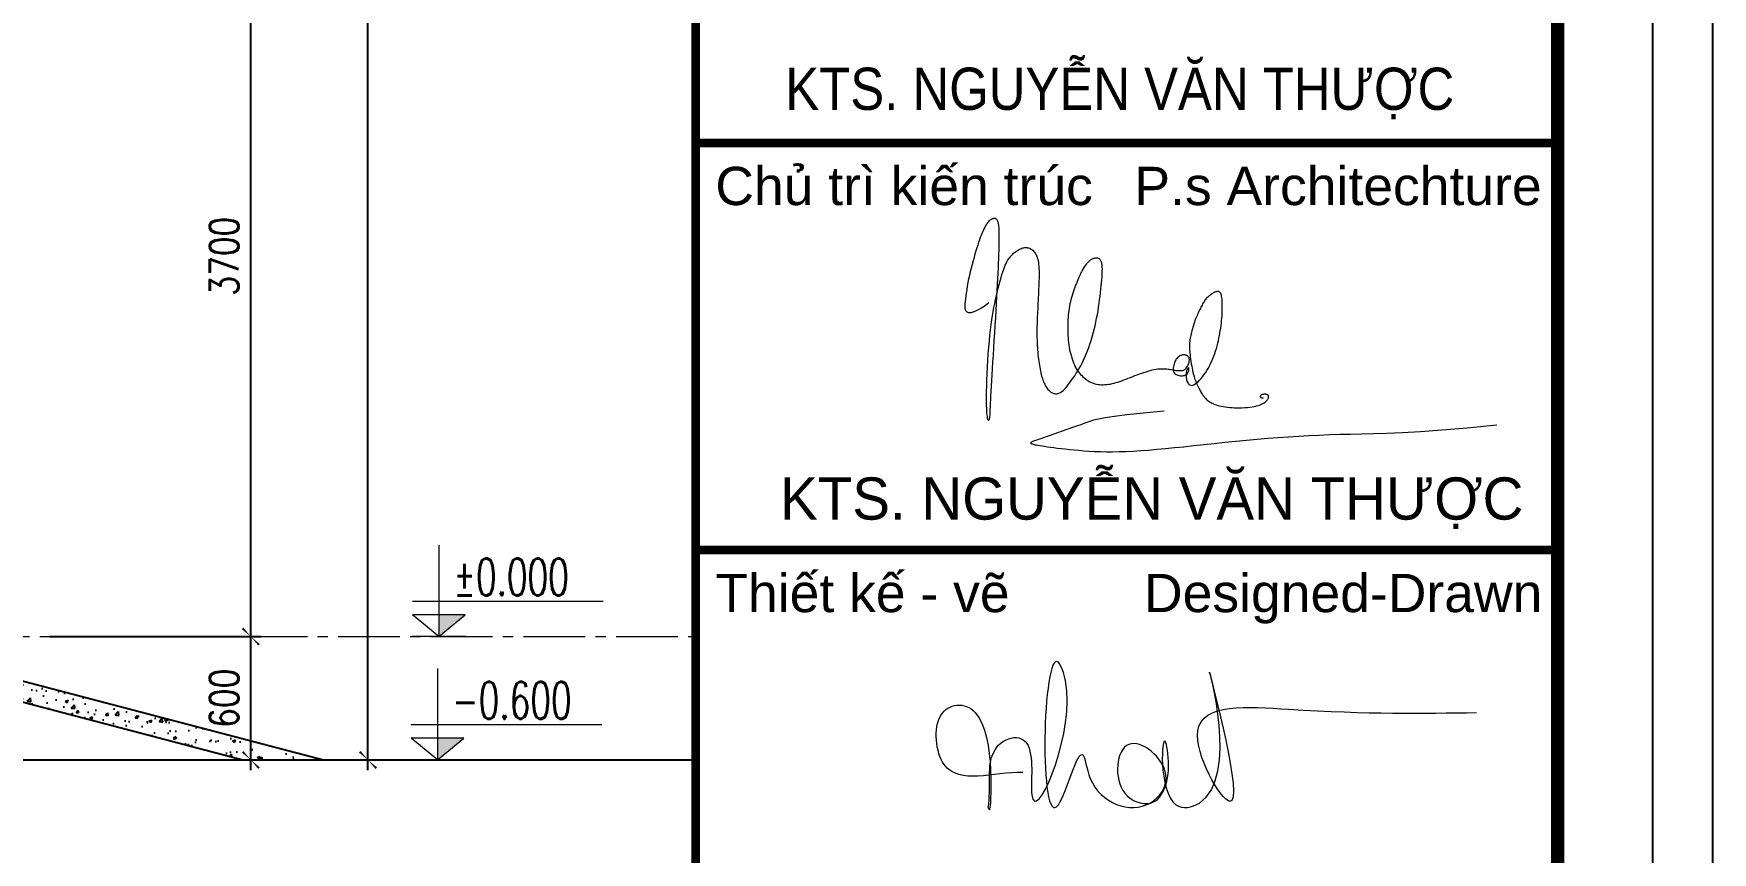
# Model space of a CAD drawing. Header units: millimetres. Extents: x -34806 to 662668, y 63228 to 99452.
# Drawn here: x 507895 to 516054, y 75982 to 79965 of the extents above; entities that cross this region are included whole.
import ezdxf
from ezdxf.enums import TextEntityAlignment as Align

# ---------------------------------------------------------------- set-up
doc = ezdxf.new("R2010")
doc.units = ezdxf.units.MM
doc.header["$LTSCALE"] = 200
doc.header["$MEASUREMENT"] = 0
doc.header["$PDMODE"] = 3
doc.header["$PDSIZE"] = 50
doc.linetypes.add('CENTER2', pattern=[1.125, 0.75, -0.125, 0.125, -0.125])
doc.layers.get('0').update_dxf_attribs({"color": 95, "linetype": 'CONTINUOUS'})
doc.layers.get('DEFPOINTS').update_dxf_attribs({"linetype": 'CONTINUOUS'})
for name, color, linetype in [('COT', 2, 'CONTINUOUS'), ('DIM', 1, 'CONTINUOUS'), ('KHUNGTEN', 7, 'CONTINUOUS'), ('Net_Manh', 155, 'CONTINUOUS'), ('TEXT', 7, 'CONTINUOUS'), ('TUONG', 2, 'CONTINUOUS')]:
    doc.layers.add(name, color=color, linetype=linetype)
for name, color, linetype, lineweight in [('hacth', 251, 'CONTINUOUS', 13), ('thay', 7, 'CONTINUOUS', 18), ('tim', 254, 'CENTER2', 9)]:
    doc.layers.add(name, color=color, linetype=linetype, lineweight=lineweight)
doc.styles.add('Arial iso', font='VNARIAL.ttf')
doc.styles.add('Arial N  iso', font='VNARIALN.ttf')
doc.styles.add('RomanS', font='romans.shx', dxfattribs={"width": 0.8})
doc.styles.add('Scale', font='vnsimli.shx', dxfattribs={"width": 0.65, "bigfont": 'bigfont.shx'})
doc.styles.add('VNCC-SIM', font='VHAVAN.ttf', dxfattribs={"width": 0.85})
doc.dimstyles.new('D1', dxfattribs={"dimtxt": 140, "dimasz": 80, "dimexe": 50, "dimexo": 0, "dimgap": 60, "dimtad": 1, "dimdec": 0, "dimzin": 0, "dimdsep": 46, "dimtxsty": 'RomanS', "dimblk1": 'ARCHTICK', "dimblk2": 'ARCHTICK', "dimsah": 1, "dimcen": 100, "dimdle": 50, "dimclrt": 7, "dimadec": 0, "dimazin": 0, "dimtfac": 0.005, "dimtdec": 0, "dimtix": 1, "dimtofl": 0, "dimtmove": 2, "dimatfit": 3, "dimldrblk": 'ARCHTICK', "dimfxl": 1, "dimtvp": 0.8, "dimtolj": 1, "dimtzin": 0, "dimarcsym": 0})

# ---------------------------------------------------------------- blocks, each defined once
blk = doc.blocks.new('_ArchTick')
at = {"layer": 'DIM', "color": 150}
blk.add_lwpolyline([(0.5000000000004547, 0.5000000000009095, 0.1333333333333333, 0, 0), (4.547473508864641e-13, 9.094947017729282e-13, 0, 0.1333333333333333, 0), (-0.4999999999995453, -0.4999999999990905, 0.1333333333333333, 0.1333333333333333, 0)], format="xyseb", dxfattribs=at)
blk = doc.blocks.new('*D65')
at = {"layer": 'DEFPOINTS', "color": 0}
for p in [(508124.6431655815, 89437.53416845304), (509520.1188414075, 89437.53416845304), (507972.9868397528, 76432.22767169494)]:
    blk.add_point(p, dxfattribs=at)
at = {"layer": 'DIM', "color": 0, "lineweight": -2}
for p, q in [((508124.6431655815, 89437.53416845304), (509570.1188414075, 89437.53416845304)), ((509520.1188414075, 76382.22767169494), (509520.1188414075, 89487.53416845304)), ((507972.9868397528, 76432.22767169494), (509570.1188414075, 76432.22767169494))]:
    blk.add_line(p, q, dxfattribs=at)
at = {"layer": 'DIM', "color": 0, "lineweight": -2, "xscale": 80, "yscale": 80, "zscale": 80}
for p, rotation in [((509520.1188414075, 89437.53416845304), 90), ((509520.1188414075, 76432.22767169494), 270)]:
    blk.add_blockref('_ArchTick', p, dxfattribs=dict(at, rotation=rotation))
at = {"layer": 'DIM', "color": 7, "insert": (509687.6017652551, 82982.31286056538), "char_height": 140, "attachment_point": 5, "rotation": 90, "style": 'RomanS'}
blk.add_mtext('\\A1;13005', dxfattribs=at)
blk = doc.blocks.new('*D66')
at = {"layer": 'DEFPOINTS', "color": 0}
for p in [(508124.6431655815, 77032.22767169483), (508950.8210227586, 77032.22767169483), (508124.6431655815, 76432.22767169483)]:
    blk.add_point(p, dxfattribs=at)
at = {"layer": 'DIM', "color": 0, "lineweight": -2}
for p, q in [((508124.6431655815, 77032.22767169483), (509000.8210227586, 77032.22767169483)), ((508950.8210227586, 76382.22767169483), (508950.8210227586, 77082.22767169483)), ((508124.6431655815, 76432.22767169483), (509000.8210227586, 76432.22767169483))]:
    blk.add_line(p, q, dxfattribs=at)
at = {"layer": 'DIM', "color": 0, "lineweight": -2, "xscale": 80, "yscale": 80, "zscale": 80}
for p, rotation in [((508950.8210227586, 77032.22767169483), 90), ((508950.8210227586, 76432.22767169483), 270)]:
    blk.add_blockref('_ArchTick', p, dxfattribs=dict(at, rotation=rotation))
at = {"layer": 'DIM', "color": 7, "insert": (508820.8210227586, 76732.22767169491), "char_height": 140, "attachment_point": 5, "rotation": 90, "style": 'RomanS'}
blk.add_mtext('\\A1;600', dxfattribs=at)
blk = doc.blocks.new('*D67')
at = {"layer": 'DEFPOINTS', "color": 0}
for p in [(507972.9868397528, 80732.22767169483), (508950.8210227586, 80732.22767169483), (507972.9868397528, 77032.22767169483)]:
    blk.add_point(p, dxfattribs=at)
at = {"layer": 'DIM', "color": 0, "lineweight": -2}
for p, q in [((508950.8210227586, 76982.22767169483), (508950.8210227586, 80782.22767169483)), ((507972.9868397528, 80732.22767169483), (509000.8210227586, 80732.22767169483)), ((507972.9868397528, 77032.22767169483), (509000.8210227586, 77032.22767169483))]:
    blk.add_line(p, q, dxfattribs=at)
at = {"layer": 'DIM', "color": 0, "lineweight": -2, "xscale": 80, "yscale": 80, "zscale": 80}
for p, rotation in [((508950.8210227586, 80732.22767169483), 90), ((508950.8210227586, 77032.22767169483), 270)]:
    blk.add_blockref('_ArchTick', p, dxfattribs=dict(at, rotation=rotation))
at = {"layer": 'DIM', "color": 7, "insert": (508820.8210227586, 78882.22767169491), "char_height": 140, "attachment_point": 5, "rotation": 90, "style": 'RomanS'}
blk.add_mtext('\\A1;3700', dxfattribs=at)
blk = doc.blocks.new('cao do')
at = {"layer": 'thay'}
for p, q in [((0, 444.6272508608236), (0, 0)), ((798.181270029163, 170.2365376747912), (-128.2891475682845, 170.2365376747912)), ((0, 0), (-127.8852143107215, 106.0771588497737)), ((127.8852143107215, 106.0771588497737), (-127.8852143107215, 106.0771588497737)), ((0, 0), (127.8852143107215, 106.0771588497737))]:
    blk.add_line(p, q, dxfattribs=at)
at = {"layer": 'thay', "ltscale": 600}
blk.add_line((128.2891475682845, 0), (-128.2891475682845, 0), dxfattribs=at)
at = {"layer": 'thay', "color": 150, "ltscale": 600}
blk.add_solid([(0, 0), (0, 106.0771588497737), (127.8852143107215, 106.0771588497737)], dxfattribs=at)
at = {"layer": 'TEXT', "style": 'Arial N  iso'}
blk.add_attdef('%%P0.000', text='', height=200.0000000007276, dxfattribs=at).set_placement((69.50250721070915, 290.0113117169822), align=Align.MIDDLE_LEFT)
blk = doc.blocks.new('khung')
at = {"color": 7}
for points in [[(28810.33142224592, 8437.524933344079), (28804.30520582804, 8431.58284756578), (28798.04041444288, 8426.294349486154), (28791.65620062724, 8421.609959620942), (28785.2717169178, 8417.480198486215), (28779.00611585143, 8413.855586597967), (28772.97854996485, 8410.686644472135), (28767.30817179511, 8407.92389262477), (28762.11413387914, 8405.517851571625), (28757.48457346224, 8403.42531391082), (28753.38356662268, 8401.628160568089), (28749.74417414804, 8400.11454455101), (28746.49945682538, 8398.872618867357), (28743.58247544158, 8397.89053652471), (28740.92629078398, 8397.156450530916), (28738.46396363946, 8396.658513893473), (28736.12855479524, 8396.384879620227), (28733.86600421057, 8396.324813339535), (28731.67376853213, 8396.472031162559), (28729.56218357982, 8396.821361821247), (28727.54158517263, 8397.367634047543), (28725.62230912947, 8398.10567657335), (28723.81469126997, 8399.030318130455), (28722.12906741284, 8400.136387450979), (28720.57577337782, 8401.418713266685), (28719.1678983381, 8402.901940422982), (28717.92954488561, 8404.72997821902), (28716.88756896507, 8407.076552067381), (28716.06882652284, 8410.115387380452), (28715.50017350473, 8414.020209571028), (28715.20846585609, 8418.964744051538), (28715.22055952249, 8425.122716234588), (28715.56331045011, 8432.667851532826), (28716.25760743881, 8441.715200137927), (28717.3004707068, 8452.145111359116), (28718.68295332552, 8463.779259284625), (28720.39610836792, 8476.439318002798), (28722.43098890632, 8489.94696160206), (28724.77864801287, 8504.123864170617), (28727.43013875975, 8518.791699796957), (28730.37651421942, 8533.772142569394), (28733.60169970776, 8548.897828960697), (28737.06110951678, 8564.045244982213), (28740.70303018163, 8579.101839029468), (28744.47574823783, 8593.955059498261), (28748.32755022079, 8608.492354784177), (28752.20672266625, 8622.601173283108), (28756.06155210916, 8636.168963390599), (28759.84032508549, 8649.083173502366), (28763.50336940183, 8661.255331141661), (28767.05917795126, 8672.69328034116), (28770.52828489831, 8683.428944260993), (28773.93122440707, 8693.494246061528), (28777.28853064244, 8702.921108902967), (28780.62073776862, 8711.741455945337), (28783.94837995023, 8719.987210349083), (28787.29199135149, 8727.690295274318), (28790.66581535469, 8734.876109688552), (28794.05893221308, 8741.543955788842), (28797.454131398, 8747.68661157969), (28800.83420238056, 8753.296855065395), (28804.18193463164, 8758.36746425023), (28807.48011762249, 8762.891217138835), (28810.71154082412, 8766.860891735361), (28813.85899370788, 8770.269266044312), (28816.90687853662, 8773.115617680902), (28819.84604874251, 8775.425222703741), (28822.66897054957, 8777.22985678237), (28825.36811018093, 8778.561295586132), (28827.93593386123, 8779.451314784554), (28830.36490781423, 8779.931690047059), (28832.6474982636, 8780.03419704314), (28834.77617143338, 8779.790611442191), (28836.74598365153, 8779.229026022678), (28838.56235166259, 8778.362801998344), (28840.23328231436, 8777.201617691879), (28841.7667824553, 8775.755151425976), (28843.17085893401, 8774.033081523381), (28844.45351859849, 8772.045086306765), (28845.62276829724, 8769.800844098803), (28846.68661487826, 8767.310033222218), (28847.65149468488, 8764.557509188882), (28848.51756203823, 8761.428836267602), (28849.28340075392, 8757.784755916267), (28849.94759464822, 8753.486009592894), (28850.50872753654, 8748.39333875531), (28850.96538323524, 8742.367484861568), (28851.31614555998, 8735.26918936948), (28851.55959832633, 8726.959193737182), (28851.69477113029, 8717.329221403214), (28851.72247668543, 8706.394923728853), (28851.64397348518, 8694.202934055873), (28851.46052002272, 8680.799885726467), (28851.17337479149, 8666.232412082269), (28850.78379628538, 8650.547146465504), (28850.29304299711, 8633.790722217942), (28849.70237342041, 8616.009772681477), (28849.01181569014, 8597.234083494941), (28848.21647650769, 8577.426049484371), (28847.31023221627, 8556.531217772641), (28846.28695915898, 8534.49513548267), (28845.1405336783, 8511.263349737286), (28843.8648321177, 8486.781407659444), (28842.45373081975, 8460.994856371999), (28840.90110612801, 8433.849242997834), (28839.2074803084, 8405.359756642654), (28837.39995932065, 8375.820154343584), (28835.51229504803, 8345.593835120599), (28833.578239373, 8315.04419799365), (28831.63154417904, 8284.534641982573), (28829.70596134894, 8254.428566107443), (28827.83524276561, 8225.08936938811), (28826.05314031165, 8196.88045084461), (28824.38833062142, 8170.11372714402), (28822.84918933015, 8144.895185542002), (28821.43901682404, 8121.279330941708), (28820.16111348951, 8099.320668246071), (28819.01877971292, 8079.073702357964), (28818.01531588053, 8060.592938180343), (28817.15402237837, 8043.932880616152), (28816.43819959323, 8029.148034568465), (28815.86418711153, 8016.25691593487), (28815.40048132277, 8005.134084591549), (28815.00861781702, 7995.618111409518), (28814.65013218424, 7987.547567259584), (28814.28656001401, 7980.761023012674), (28813.87943689678, 7975.097049539765), (28813.39029842238, 7970.394217711795), (28812.78068018083, 7966.491098399521), (28812.0235968389, 7963.28420588136), (28811.13797937201, 7960.901828064658), (28810.15423783262, 7959.530196264124), (28809.10278227297, 7959.355541794472), (28808.01402274542, 7960.564095970585), (28806.91836930191, 7963.342090107155), (28805.84623199557, 7967.875755518862), (28804.82802087819, 7974.351323520488), (28803.89401745716, 7982.918204681429), (28803.07398906062, 7993.578526589266), (28802.39757447109, 8006.297596086533), (28801.89441247183, 8021.040720015319), (28801.59414184532, 8037.77320521806), (28801.52640137485, 8056.460358536955), (28801.72082984303, 8077.067486814425), (28802.20706603286, 8099.55989689277), (28803.00521989383, 8123.829670582836), (28804.09728604116, 8149.475989569359), (28805.45573025717, 8176.02481050592), (28807.05301832347, 8203.002090045607), (28808.86161602229, 8229.933784842091), (28810.85398913522, 8256.345851548645), (28813.00260344434, 8281.7642468186), (28815.27992473193, 8305.71492730536), (28817.66457158245, 8327.845441809697), (28820.15977379207, 8348.289707721826), (28822.77491395979, 8367.303234579284), (28825.51937468446, 8385.141531919706), (28828.40253856505, 8402.060109280586), (28831.43378820039, 8418.314476199675), (28834.62250618949, 8434.160142214467), (28837.97807513113, 8449.852616862545), (28841.5014782339, 8465.574613484418), (28845.16010114467, 8481.217660632146), (28848.9129301196, 8496.600490660923), (28852.71895141494, 8511.54183592581), (28856.53715128762, 8525.860428781758), (28860.32651599358, 8539.375001583878), (28864.04603178913, 8551.904286687264), (28867.65468493093, 8563.267016446945), (28871.12331257232, 8573.33582056349), (28874.4701554542, 8582.198918119231), (28877.7253052154, 8589.998425542022), (28880.91885349421, 8596.876459259747), (28884.08089192893, 8602.97513570022), (28887.2415121577, 8608.43657129135), (28890.43080581915, 8613.40288246098), (28893.6788645512, 8618.016185636929), (28897.01122717794, 8622.394911259942), (28900.43522126449, 8626.562745822235), (28903.9536215611, 8630.519689828941), (28907.56920281849, 8634.265743785165), (28911.28473978723, 8637.80090819598), (28915.10300721746, 8641.125183566512), (28919.02677985972, 8644.238570401807), (28923.05883246486, 8647.141069207091), (28927.19638724947, 8649.829211760894), (28931.41445629693, 8652.285654936028), (28935.68249915653, 8654.489586878597), (28939.96997537772, 8656.420195734889), (28944.24634451053, 8658.056669651089), (28948.48106610418, 8659.378196773489), (28952.64359970837, 8660.36396524833), (28956.70340487256, 8660.993163221816), (28960.6368820656, 8661.248909990487), (28964.44819543552, 8661.130049452617), (28968.1484500486, 8660.639356656635), (28971.74875097264, 8659.77960665115), (28975.26020327366, 8658.55357448462), (28978.69391201955, 8656.964035205636), (28982.06098227678, 8655.01376386269), (28985.37251911218, 8652.705535504283), (28988.63238477006, 8650.03871268763), (28991.81547020096, 8646.999008004075), (28994.88942353267, 8643.568721553616), (28997.82189289298, 8639.730153436343), (29000.58052640966, 8635.46560375201), (29003.13297221057, 8630.757372600885), (29005.44687842327, 8625.587760082823), (29007.48989317549, 8619.939066297928), (29009.23811284274, 8613.797453633752), (29010.70142679038, 8607.164533628793), (29011.89817263223, 8600.045780109262), (29012.84668798125, 8592.446666901344), (29013.56531045111, 8584.372667831123), (29014.07237765492, 8575.829256724848), (29014.3862272059, 8566.821907408625), (29014.5251967177, 8557.356093708515), (29014.50782883494, 8547.445444544383), (29014.35348632959, 8537.13620920955), (29014.08173700448, 8526.482792091156), (29013.71214866322, 8515.53959757613), (29013.26428910908, 8504.361030051565), (29012.75772614504, 8493.001493904283), (29012.21202757437, 8481.515393521431), (29011.64676120079, 8469.957133290029), (29011.07897396512, 8458.379448055675), (29010.51562936314, 8446.828394498281), (29009.96117002742, 8435.34835975673), (29009.42003859168, 8423.98373096943), (29008.89667768919, 8412.778895275229), (29008.39552995322, 8401.778239812635), (29007.92103801702, 8391.026151720414), (29007.47764451362, 8380.567018137048), (29007.07041087819, 8370.42779670106), (29006.70687375052, 8360.56572704952), (29006.39518857216, 8350.920619319304), (29006.14351078473, 8341.432283647342), (29005.95999582971, 8332.040530170472), (29005.85279914869, 8322.68516902541), (29005.83007618284, 8313.3060103492), (29005.8999823738, 8303.842864278691), (29006.06926186491, 8294.25300294598), (29006.33901360534, 8284.563546465155), (29006.70892524633, 8274.819076945454), (29007.17868443878, 8265.064176496115), (29007.7479788339, 8255.34342722648), (29008.41649608246, 8245.70141124585), (29009.18392383558, 8236.18271066352), (29010.04994974444, 8226.831907588743), (29011.01345514838, 8217.687759509137), (29012.07009613862, 8208.765725424826), (29013.21472249617, 8200.075439714525), (29014.44218400014, 8191.626536756723), (29015.74733043137, 8183.42865093), (29017.12501156957, 8175.491416612755), (29018.5700771947, 8167.824468183648), (29020.07737708704, 8160.437440021176), (29021.64418804866, 8153.337381374902), (29023.27749497082, 8146.521000978719), (29024.98670976636, 8139.982422437641), (29026.78124434901, 8133.715769356359), (29028.67051063166, 8127.715165339918), (29030.66392052746, 8121.974733993242), (29032.77088594998, 8116.488598921218), (29035.00081881195, 8111.250883728699), (29037.35949403179, 8106.259217956531), (29039.83813854548, 8101.52525488934), (29042.42434229452, 8097.064153747197), (29045.10569521938, 8092.891073750439), (29047.86978726149, 8089.021174119558), (29050.70420836211, 8085.469614074815), (29053.59654846219, 8082.25155283656), (29056.53439750268, 8079.382149625064), (29059.50741359941, 8076.871280848576), (29062.51352756705, 8074.707691666503), (29065.55273839463, 8072.874844426196), (29068.62504507128, 8071.356201474815), (29071.73044658592, 8070.135225159864), (29074.86894192792, 8069.195377828513), (29078.04053008696, 8068.520121828027), (29081.24521005112, 8068.092919505842), (29084.49051711363, 8067.915774025216), (29087.81413177955, 8068.064851814386), (29091.26127085674, 8068.634860117401), (29094.8771511537, 8069.720506178455), (29098.70698947889, 8071.416497241784), (29102.79600264008, 8073.81754055143), (29107.1894074465, 8077.018343351734), (29111.93242070563, 8081.113612886777), (29117.05297928643, 8086.166636409716), (29122.50990029822, 8092.115021208852), (29128.2447209108, 8098.864954581526), (29134.19897829385, 8106.322623825168), (29140.31420961683, 8114.394216236984), (29146.53195204964, 8122.985919114259), (29152.79374276217, 8132.003919754437), (29159.04111892365, 8141.354405454635), (29165.22357097799, 8150.966351001342), (29171.32240246431, 8160.859881136632), (29177.32687019552, 8171.077908091693), (29183.22623098502, 8181.663344097675), (29189.00974164528, 8192.659101385765), (29194.66665898987, 8204.108092187127), (29200.1862398316, 8216.053228732917), (29205.55774098367, 8228.537423254402), (29210.76963670174, 8241.58541378869), (29215.80727101354, 8255.149241597614), (29220.65520538894, 8269.162773749109), (29225.29800129825, 8283.559877310992), (29229.72022021208, 8298.274419351153), (29233.90642360016, 8313.240266937522), (29237.84117293324, 8328.391287137794), (29241.50902968116, 8343.661347020048), (29244.89977157579, 8358.987994606969), (29248.02404139375, 8374.323501740912), (29250.89769817386, 8389.623821219038), (29253.53660095435, 8404.844905838629), (29255.95660877359, 8419.942708396917), (29258.17358067005, 8434.873181691026), (29260.20337568202, 8449.592278518236), (29262.06185284822, 8464.055951675862), (29263.76122309198, 8478.210368219126), (29265.29910487891, 8491.962552236637), (29266.6694685605, 8505.209742075007), (29267.8662844869, 8517.849176081021), (29268.88352300962, 8529.778092601178), (29269.71515447952, 8540.893729982165), (29270.3551492475, 8551.09332657079), (29270.79747766416, 8560.27412071359), (29271.03852379369, 8568.367734117055), (29271.08432655126, 8575.443321926758), (29270.94333856447, 8581.604422647848), (29270.62401246131, 8586.954574785737), (29270.13480086962, 8591.597316845699), (29269.48415641722, 8595.63618733291), (29268.68053173212, 8599.174724752715), (29267.73237944232, 8602.31646761044), (29266.64679967453, 8605.148600785385), (29265.42548254938, 8607.692894652746), (29264.06876568731, 8609.954765961662), (29262.57698670804, 8611.939631461715), (29260.95048323159, 8613.652907901916), (29259.18959287768, 8615.100012031658), (29257.29465326646, 8616.28636060009), (29255.26600201767, 8617.217370356535), (29253.10547868819, 8617.898486757103), (29250.82093058248, 8618.335270085043), (29248.42170694141, 8618.533309330638), (29245.91715700686, 8618.498193483962), (29243.31663001957, 8618.23551153525), (29240.62947522097, 8617.750852474664), (29237.86504185252, 8617.049805292383), (29235.03267915517, 8616.137958978576), (29232.14305635631, 8615.019260762743), (29229.21212262745, 8613.691090832155), (29226.25714712611, 8612.149187613331), (29223.29539900953, 8610.389289532803), (29220.34414743562, 8608.407135017133), (29217.42066156166, 8606.198462492868), (29214.54221054514, 8603.75901038677), (29211.72606354354, 8601.084517125142), (29208.98527401417, 8598.173534739568), (29206.31603261402, 8595.035869681118), (29203.71031429937, 8591.684142005794), (29201.16009402683, 8588.130971769531), (29198.65734675339, 8584.388979028327), (29196.19404743551, 8580.47078383815), (29193.7621710295, 8576.389006255018), (29191.35369249226, 8572.15626633481), (29188.9594025835, 8567.77672824994), (29186.56535527606, 8563.220732637896), (29184.15642034513, 8558.450164252617), (29181.71746756752, 8553.426907847967), (29179.23336671836, 8548.112848177825), (29176.68898757383, 8542.469869996117), (29174.06919990953, 8536.459858056656), (29171.35887350172, 8530.044697113413), (29168.55097140055, 8523.200799253855), (29165.67082975749, 8515.962685899894), (29162.75187799763, 8508.379405806945), (29159.82754554667, 8500.500007730489), (29156.93126183055, 8492.373540426071), (29154.09645627444, 8484.049052649252), (29151.35655830426, 8475.575593155323), (29148.74499734568, 8467.00221069986), (29146.29036090996, 8458.37001959175), (29144.00186885102, 8449.688396353251), (29141.88389910844, 8440.95878305983), (29139.94082962216, 8432.18262178746), (29138.17703833154, 8423.361354611456), (29136.59690317621, 8414.496423607714), (29135.20480209619, 8405.589270851651), (29134.00511303082, 8396.641338419084), (29133.00025441052, 8387.653008758749), (29132.18480662627, 8378.620425812745), (29131.55139056125, 8369.538673896213), (29131.0926270967, 8360.402837324298), (29130.80113711506, 8351.20800041223), (29130.6695414987, 8341.949247475188), (29130.69046112932, 8332.621662828364), (29130.8565168893, 8323.220330787119), (29131.16432836779, 8313.744225566523), (29131.62650998103, 8304.207880982494), (29132.25967485317, 8294.629720750994), (29133.08043610713, 8285.028168587709), (29134.10540686739, 8275.421648208705), (29135.35120025685, 8265.828583329914), (29136.83442939912, 8256.26739766704), (29138.57170741825, 8246.75651493621), (29140.57563609508, 8237.319736288497), (29142.8427718413, 8228.002372615845), (29145.36565972625, 8218.855112245692), (29148.1368448194, 8209.928643505296), (29151.14887218958, 8201.273654721825), (29154.39428690622, 8192.940834222787), (29157.86563403892, 8184.980870335321), (29161.55545865642, 8177.444451386849), (29165.45487869357, 8170.370264234161), (29169.5493035452, 8163.748989852938), (29173.82271547128, 8157.559307748239), (29178.25909673162, 8151.77989742534), (29182.84242958653, 8146.389438389528), (29187.55669629595, 8141.36661014572), (29192.38587911984, 8136.690092199382), (29197.31396031852, 8132.338564055533), (29202.33046878831, 8128.294833697628), (29207.44711997463, 8124.558223021813), (29212.6811759588, 8121.132182402336), (29218.04989882225, 8118.020162213563), (29223.57055064719, 8115.22561282984), (29229.26039351453, 8112.751984625434), (29235.13668950611, 8110.602727974689), (29241.21670070402, 8108.781293251857), (29247.51164724188, 8107.290843426488), (29254.00858146334, 8106.133391848225), (29260.68851376494, 8105.310664461804), (29267.53245454223, 8104.824387212306), (29274.5214141917, 8104.67628604423), (29281.63640310949, 8104.868086902616), (29288.85843169151, 8105.401515732136), (29296.16851033406, 8106.27829847775), (29303.55397963788, 8107.496710120546), (29311.02750102412, 8109.041221787433), (29318.60806611798, 8110.892853641351), (29326.31466654503, 8113.032625845653), (29334.16629393068, 8115.441558563447), (29342.18193990097, 8118.100671957911), (29350.38059608105, 8120.990986192106), (29358.78125409686, 8124.09352142939), (29367.39312184017, 8127.384121850318), (29376.18627227132, 8130.817927706139), (29385.12099461683, 8134.344903265634), (29394.15757810324, 8137.915012797475), (29403.25631195717, 8141.478220570465), (29412.37748540519, 8144.984490853383), (29421.48138767426, 8148.383787915034), (29430.52830799063, 8151.626076023971), (29439.47902465837, 8154.666475395685), (29448.29627228966, 8157.480730031659), (29456.9432745739, 8160.049739880029), (29465.38325520125, 8162.354404888838), (29473.57943786051, 8164.375625006223), (29481.49504624166, 8166.094300180264), (29489.09330403424, 8167.491330359071), (29496.33743492739, 8168.547615490772), (29503.20144690556, 8169.253706317852), (29509.70248512964, 8169.638756760742), (29515.86847905533, 8169.74157153436), (29521.72735813895, 8169.600955353473), (29527.30705183573, 8169.255712932851), (29532.63548960139, 8168.744648987535), (29537.74060089172, 8168.106568232228), (29542.65031516276, 8167.380275381776), (29547.39245015047, 8166.602525450504), (29551.99437671591, 8165.801874649862), (29556.48335399936, 8165.004829490847), (29560.88664114233, 8164.237896484256), (29565.23149728601, 8163.527582141174), (29569.54518157137, 8162.900392972339), (29573.85495313928, 8162.382835488808), (29578.18807113127, 8162.001416201401), (29582.55979747398, 8161.791246107532), (29586.93740523863, 8161.821854149775), (29591.27617028153, 8162.171373757299), (29595.53136846028, 8162.917938359218), (29599.65827563084, 8164.139681384582), (29603.61216765036, 8165.914736262566), (29607.34832037576, 8168.321236422124), (29610.82200966351, 8171.437315292527), (29613.98796606299, 8175.29846835951), (29616.7987388926, 8179.769639336146), (29619.20633216354, 8184.673133992459), (29621.16274988622, 8189.831258098238), (29622.61999607206, 8195.06631742336), (29623.5300747315, 8200.200617737753), (29623.84498987567, 8205.056464811169), (29623.51674551535, 8209.456164413596), (29622.52010122852, 8213.25805780747), (29620.92083886178, 8216.464628225429), (29618.80749582833, 8219.114394392815), (29616.26860954134, 8221.245875034905), (29613.3927174144, 8222.897588876958), (29610.26835686075, 8224.108054644234), (29606.98406529407, 8224.915791062109), (29603.62838012759, 8225.359316855667), (29600.27758419478, 8225.470552408084), (29596.95894200994, 8225.255024733297), (29593.68746350775, 8224.711662502856), (29590.4781586221, 8223.839394388411), (29587.34603728783, 8222.637149061773), (29584.30610943923, 8221.10385519442), (29581.37338501088, 8219.23844145807), (29578.56287393667, 8217.039836524391), (29575.88851382111, 8214.508933251103), (29573.35995294441, 8211.65448124088), (29570.98576725698, 8208.487194281939), (29568.77453270881, 8205.017786163093), (29566.7348252504, 8201.256970672763), (29564.87522083137, 8197.21546159968), (29563.20429540224, 8192.903972732238), (29561.73062491298, 8188.333217859099), (29560.47323283077, 8183.529770654339), (29559.49293268937, 8178.583644334471), (29558.86098554042, 8173.600712001382), (29558.64865243445, 8168.686846757164), (29558.92719442263, 8163.947921703675), (29559.76787255635, 8159.48980994313), (29561.24194788611, 8155.418384577357), (29563.42068146331, 8151.839518708282), (29566.33923846328, 8148.834604078504), (29569.8884005596, 8146.387106991715), (29573.92285355019, 8144.456012392564), (29578.29728323269, 8143.000305225143), (29582.86637540526, 8141.978970433947), (29587.48481586552, 8141.350992963313), (29592.00729041171, 8141.075357757472), (29596.28848484153, 8141.111049760913), (29600.20979191009, 8141.425962628451), (29603.75943220172, 8142.023624857446), (29606.95233325823, 8142.91647365571), (29609.80342262067, 8144.116946231296), (29612.32762783115, 8145.637479791763), (29614.53987643102, 8147.490511545031), (29616.45509596197, 8149.688478699058), (29618.08821396548, 8152.243818461697), (29619.45117500313, 8155.140561507895), (29620.54399171685, 8158.24911238081), (29621.36369376844, 8161.411469091099), (29621.90731081997, 8164.469629648929), (29622.1718725332, 8167.265592064718), (29622.15440857, 8169.641354349025), (29621.85194859213, 8171.438914511948), (29621.26152226162, 8172.500270564164), (29620.39211166861, 8172.706750624438), (29619.30050861415, 8172.097003246019), (29618.05545732837, 8170.749007090415), (29616.72570204015, 8168.740740819427), (29615.37998697961, 8166.150183094676), (29614.08705637608, 8163.055312577932), (29612.91565445885, 8159.534107930689), (29611.93452545807, 8155.664547814768), (29611.20209123399, 8151.521523603982), (29610.73548417153, 8147.16757752107), (29610.54151428679, 8142.662164500925), (29610.62699159586, 8138.064739478543), (29610.99872611497, 8133.434757388732), (29611.66352785964, 8128.831673166527), (29612.62820684649, 8124.314941746816), (29613.89957309102, 8119.944018064461), (29615.48713015627, 8115.789154858947), (29617.41115579044, 8111.963796087059), (29619.69462128863, 8108.59218351044), (29622.36049794585, 8105.798558890283), (29625.43175705727, 8103.707163988098), (29628.93136991785, 8102.442240565348), (29632.88230782218, 8102.128030383434), (29637.30754206594, 8102.888775203743), (29642.21180185481, 8104.813379957543), (29647.52684803761, 8107.849402255093), (29653.16619937552, 8111.90906287651), (29659.04337462776, 8116.90458260205), (29665.07189255519, 8122.748182211893), (29671.165271918, 8129.352082486072), (29677.23703147596, 8136.628504204778), (29683.20068998989, 8144.489668148131), (29688.98192744405, 8152.85319694491), (29694.55506872, 8161.658320618715), (29699.9065999237, 8170.849671041424), (29705.02300716111, 8180.371880085193), (29709.89077653788, 8190.16957962209), (29714.49639416015, 8200.187401524217), (29718.82634613402, 8210.369977663622), (29722.86711856531, 8220.661939912396), (29726.61015268784, 8231.014672306133), (29730.06671024865, 8241.406567534354), (29733.25300812299, 8251.82277045011), (29736.18526318547, 8262.248425906582), (29738.87969231181, 8272.66867875669), (29741.3525123765, 8283.068673853488), (29743.61994025494, 8293.433556050197), (29745.69819282228, 8303.74847019973), (29747.60100922062, 8314.001712338839), (29749.33221766247, 8324.194183238555), (29750.89316862751, 8334.329934853697), (29752.28521259507, 8344.41301913895), (29753.50970004533, 8354.447488049058), (29754.56798145748, 8364.4373935387), (29755.46140731153, 8374.38678756283), (29756.19132808684, 8384.299722076003), (29756.75886918324, 8394.16179273763), (29757.16425568049, 8403.88477002681), (29757.407487579, 8413.361968126828), (29757.48856487851, 8422.486701221487), (29757.407487579, 8431.152283494195), (29757.16425568049, 8439.252029128604), (29756.75886918324, 8446.679252308271), (29756.19132808684, 8453.327267216833), (29755.46324771063, 8459.118412146014), (29754.58270465083, 8464.09112182129), (29753.55939082285, 8468.312855075956), (29752.40299814206, 8471.851070743725), (29751.12321852358, 8474.773227658057), (29749.72974388318, 8477.146784652557), (29748.23226613583, 8479.039200560746), (29746.64047719698, 8480.517934216094), (29744.96113805729, 8481.641752936885), (29743.18928600704, 8482.434657980157), (29741.31702741192, 8482.911959087583), (29739.33646863717, 8483.088966000934), (29737.2397160485, 8482.980988461886), (29735.01887601188, 8482.603336212136), (29732.66605489229, 8481.971318993446), (29730.17335905585, 8481.100246547418), (29727.53807945573, 8480.005168739259), (29724.77824540016, 8478.700095927185), (29721.91707078557, 8477.198778592827), (29718.97776950782, 8475.514967217894), (29715.98355546282, 8473.662412284026), (29712.95764254696, 8471.654864272794), (29709.92324465641, 8469.506073665836), (29706.90357568743, 8467.22979094481), (29703.91924477476, 8464.835579268543), (29700.98044200845, 8462.316252503775), (29698.0947527176, 8459.660437194385), (29695.26976223073, 8456.856759884378), (29692.51305587674, 8453.893847117566), (29689.83221898452, 8450.760325437914), (29687.23483688298, 8447.444821389294), (29684.72849490098, 8443.935961515728), (29682.31572080733, 8440.226163513033), (29679.97881213218, 8436.323009685255), (29677.69500884563, 8432.237873488551), (29675.44155091756, 8427.982128378973), (29673.19567831856, 8423.56714781279), (29670.93463101832, 8419.004305245831), (29668.6356489875, 8414.304974134246), (29666.27597219562, 8409.480527934273), (29663.84058565455, 8404.53696923295), (29661.34545454062, 8399.458817142147), (29658.8142890711, 8394.22521990487), (29656.27079946388, 8388.815325763862), (29653.73869593685, 8383.208282962194), (29651.24168870745, 8377.38323974258), (29648.80348799301, 8371.319344348096), (29646.44780401159, 8364.995745021604), (29644.19407888545, 8358.407703033474), (29642.04468235625, 8351.614931764254), (29639.99771606923, 8344.693257621908), (29638.05128167147, 8337.718507014357), (29636.20348080862, 8330.76650634967), (29634.45241512691, 8323.913082035766), (29632.79618627246, 8317.234060480598), (29631.23289589125, 8310.805268092212), (29629.76539387272, 8304.66965372187), (29628.41552307991, 8298.738655994124), (29627.20987461865, 8292.890835976972), (29626.17503959557, 8287.004754738335), (29625.33760911621, 8280.958973346009), (29624.72417428688, 8274.632052867908), (29624.36132621394, 8267.902554372047), (29624.27565600334, 8260.649038926202), (29624.48405273711, 8252.789247101373), (29624.96459740346, 8244.397637480419), (29625.68566896526, 8235.587848148976), (29626.61564638673, 8226.47351719297), (29627.72290863116, 8217.168282698149), (29628.97583466264, 8207.785782750345), (29630.3428034443, 8198.439655435383), (29631.79219394014, 8189.243538839055), (29633.30337123871, 8180.286638766875), (29634.89964492913, 8171.560431903734), (29636.61531072477, 8163.031962654173), (29638.48466433989, 8154.668275422651), (29640.54200148829, 8146.436414613712), (29642.82161788371, 8138.303424632009), (29645.35780923976, 8130.236349881989), (29648.18487127078, 8122.202234768312), (29651.32062454624, 8114.187554675556), (29654.71698905896, 8106.256508908486), (29658.30940965786, 8098.492727752044), (29662.03333119123, 8090.979841491182), (29665.82419850788, 8083.801480410812), (29669.61745645662, 8077.041274795762), (29673.34854988613, 8070.782854930867), (29676.95292364499, 8065.109851101193), (29680.38614617774, 8060.078614201133), (29683.68428031121, 8055.636377563467), (29686.90351246885, 8051.703095130495), (29690.10002907365, 8048.198720844532), (29693.33001654827, 8045.043208647885), (29696.649661316, 8042.156512482892), (29700.11514979976, 8039.458586291868), (29703.78266842216, 8036.869384017273), (29707.7056147046, 8034.325187382688), (29711.92623055842, 8031.827589237782), (29716.48396899349, 8029.394510213569), (29721.41828301967, 8027.043870941052), (29726.7686256462, 8024.793592051266), (29732.57444988288, 8022.661594175186), (29738.87520873977, 8020.665797943881), (29745.71035522589, 8018.824123988441), (29753.10579274088, 8017.152899921794), (29761.0332262427, 8015.662081285353), (29769.45081107856, 8014.360030602462), (29778.31670259611, 8013.255110396525), (29787.58905614281, 8012.355683190915), (29797.22602706624, 8011.670111509145), (29807.18577071362, 8011.206757874324), (29817.42644243252, 8010.973984810111), (29827.8906572832, 8010.980155092313), (29838.45886917532, 8011.233632507136), (29848.99599173207, 8011.742781093097), (29859.36693857605, 8012.515964889177), (29869.43662333002, 8013.561547933876), (29879.06995961658, 8014.887894265979), (29888.13186105857, 8016.503367924171), (29896.48724127874, 8018.416332947161), (29904.03057602726, 8020.623809802903), (29910.77458956523, 8023.077444676655), (29916.7615682818, 8025.717540183021), (29922.0337985655, 8028.484398936451), (29926.63356680491, 8031.318323551501), (29930.60315938891, 8034.159616642653), (29933.98486270641, 8036.948580824503), (29936.8209631459, 8039.625518711686), (29939.15424375492, 8042.141825704361), (29941.02947421413, 8044.493268346843), (29942.49192086278, 8046.686705969152), (29943.58685004058, 8048.728997901104), (29944.35952808677, 8050.627003472973), (29944.85522134048, 8052.387582014468), (29945.11919614152, 8054.017592855858), (29945.19671882905, 8055.523895326969), (29945.12609713303, 8056.912678062215), (29944.91780434689, 8058.187446913274), (29944.57535515434, 8059.351037036357), (29944.10226423963, 8060.406283587317), (29943.50204628662, 8061.356021722391), (29942.77821597915, 8062.20308659749), (29941.93428800111, 8062.950313368778), (29940.97377703669, 8063.600537192215), (29939.9030471537, 8064.157101612527), (29938.73985995623, 8064.625383728062), (29937.50482643278, 8065.011269025883), (29936.21855757085, 8065.320642992929), (29934.90166435912, 8065.559391116152), (29933.57475778538, 8065.73339888259), (29932.2584488379, 8065.848551779189), (29930.97334850491, 8065.910735292939), (29929.73525871237, 8065.925442612401), (29928.54074513797, 8065.896597732257), (29927.38156439712, 8065.827732348871), (29926.24947310599, 8065.722378158333), (29925.13622787933, 8065.584066857135), (29924.03358533324, 8065.416330141341), (29922.93330208325, 8065.222699707372), (29921.82713474493, 8065.006707251528), (29920.71096179444, 8064.770805312453), (29919.59714915066, 8064.513129799172), (29918.5021845935, 8064.230737463031), (29917.44255590261, 8063.920685055349), (29916.43475085768, 8063.580029327704), (29915.49525723839, 8063.205827031346), (29914.64056282417, 8062.79513491778), (29913.88715539496, 8062.345009738361), (29913.24700832745, 8061.854175849678), (29912.71403738741, 8061.328028028871), (29912.27764393777, 8060.773628658311), (29911.92722934161, 8060.1980401202), (29911.6521949612, 8059.608324797138), (29911.44194215996, 8059.011545071296), (29911.28587230082, 8058.414763325016), (29911.17338674632, 8057.825041940576), (29911.10105142715, 8057.247138252395), (29911.09409054345, 8056.676589402548), (29911.18489286325, 8056.106627485033), (29911.4058471544, 8055.53048459401), (29911.78934218456, 8054.941392823399), (29912.36776672187, 8054.332584267269), (29913.17350953347, 8053.697291019786), (29914.23895938831, 8053.028745174895), (29915.56942543657, 8052.33391351556), (29917.06189836339, 8051.674701580358), (29918.58628923653, 8051.126749596453), (29920.0125091241, 8050.765697791276), (29921.21046909344, 8050.66718639226), (29922.05008021308, 8050.906855626661), (29922.40125355061, 8051.560345721795), (29922.13390017433, 8052.703296905105)], [(29521.30341480044, 7997.114654124103), (29437.09363502864, 7989.249336524948), (29370.9687072762, 7982.234631349605), (29320.31689286193, 7975.94987678184), (29282.52645310462, 7970.274411005417), (29254.98564932306, 7965.087572204104), (29235.08274283604, 7960.26869856166), (29220.20599496235, 7955.697128261856), (29207.7436670208, 7951.252199488454), (29195.53438263164, 7946.836472748777), (29183.21821462101, 7942.445397844376), (29170.88559811651, 7938.097646900365), (29158.62696824575, 7933.811892041851), (29146.53276013631, 7929.606805393947), (29134.69340891582, 7925.501059081758), (29123.19934971186, 7921.5133252304), (29112.14101765204, 7917.662275964978), (29101.58804550541, 7913.962475648312), (29091.52685660676, 7910.412057594041), (29081.92307193234, 7907.005047353514), (29072.74231245839, 7903.735470478076), (29063.95019916114, 7900.597352519069), (29055.51235301685, 7897.584719027847), (29047.39439500173, 7894.691595555754), (29039.56194609206, 7891.912007654135), (29031.99749540489, 7889.243851375253), (29024.75100462065, 7886.700504775039), (29017.88930356061, 7884.29921641034), (29011.47922204602, 7882.057234837999), (29005.58758989815, 7879.991808614863), (29000.28123693827, 7878.12018629778), (28995.62699298763, 7876.459616443595), (28991.6916878675, 7875.027347609153), (28988.51571188538, 7873.831898513761), (28986.03369729373, 7872.846868526573), (28984.15383683125, 7872.037127179197), (28982.78432323661, 7871.367544003248), (28981.83334924854, 7870.802988530337), (28981.20910760571, 7870.308330292077), (28980.81979104683, 7869.848438820078), (28980.5735923106, 7869.388183645953), (28980.40717344213, 7868.897750622315), (28980.37107371226, 7868.368590885764), (28980.54430169827, 7867.797471893908), (28981.00586597741, 7867.181161104347), (28981.83477512696, 7866.516425974687), (28983.11003772418, 7865.800033962529), (28984.91066234633, 7865.028752525475), (28987.31565757069, 7864.199349121132), (28990.40265501477, 7863.307965415832), (28994.24377845709, 7862.348239910827), (28998.9097747164, 7861.313185316105), (29004.47139061148, 7860.19581434165), (29010.99937296108, 7858.989139697449), (29018.56446858398, 7857.686174093484), (29027.23742429893, 7856.27993023974), (29037.08898692469, 7854.763420846204), (29048.17014740651, 7853.134495707664), (29060.45287319545, 7851.410352958128), (29073.88937586904, 7849.613027816409), (29088.43186700484, 7847.764555501321), (29104.03255818037, 7845.886971231672), (29120.64366097319, 7844.00231022628), (29138.21738696083, 7842.132607703954), (29156.70594772082, 7840.299898883506), (29176.07647938969, 7838.532872825344), (29196.35581633979, 7836.886833956243), (29217.58571750249, 7835.423740544573), (29239.80794180913, 7834.205550858704), (29263.06424819106, 7833.294223167004), (29287.39639557962, 7832.751715737841), (29312.84614290618, 7832.639986839587), (29339.45524910205, 7833.020994740613), (29367.27003612869, 7833.941057531365), (29396.35507806779, 7835.383932590625), (29426.77951203117, 7837.317737119252), (29458.6124751306, 7839.710588318107), (29491.92310447788, 7842.53060338805), (29526.78053718481, 7845.745899529942), (29563.25391036317, 7849.324593944644), (29601.41236112476, 7853.234803833015), (29641.25929402834, 7857.434787634871), (29682.53518342052, 7861.843368745858), (29724.91477109493, 7866.369511800574), (29768.07279884513, 7870.922181433622), (29811.68400846472, 7875.410342279598), (29855.42314174731, 7879.742958973104), (29898.96494048646, 7883.828996148741), (29941.9841464758, 7887.577418441108), (29984.25077233839, 7890.916515476058), (30025.91591401528, 7893.851876844446), (30067.225938277, 7896.408417128388), (30108.42721189406, 7898.611050909994), (30149.76610163701, 7900.484692771375), (30191.48897427639, 7902.05425729464), (30233.8421965827, 7903.344659061901), (30277.07213532649, 7904.38081265527), (30321.79037451883, 7905.256607043952), (30370.06936713301, 7906.341828745528), (30424.34678338285, 7908.075238664676), (30487.06029348219, 7910.895597706072), (30560.64756764486, 7915.241666774393), (30647.54627608468, 7921.552206774313), (30750.19408901549, 7930.265978610512), (30871.02867665112, 7941.821743187666)]]:
    blk.add_lwpolyline(points, dxfattribs=at)
for points, knots in [([(28808.67479883231, 6389.584040779298), (28819.59808866344, 6471.254920007552), (28785.96848943134, 6646.481713220133), (29012.09343883263, 6724.58146226731), (28939.72001850536, 6190.581594805951), (29183.42441843764, 6731.744111691243), (29031.08082279774, 7195.678878589195), (29006.36039435978, 5991.413939093129), (29190.70770415352, 6701.841583407612), (29217.91395374718, 6421.601258125617), (29444.3676403558, 6339.802215821369), (29580.2455800219, 6541.70184003399), (29337.66865716228, 6740.82707195859), (29308.81074850282, 6441.132964996687), (29517.58923411912, 6370.49269716031), (29551.08238388463, 6542.903950227717), (29512.53423184686, 6743.384089910781), (29492.5304076324, 6360.68708108196), (29851.6323952122, 6431.103802493815), (29572.24527947438, 7417.085798717711), (29930.13061993392, 6106.643549181807), (29516.64145020193, 6827.992458424952), (30244.85589926335, 6765.987397719661), (30570.13194949682, 6771.207652748702), (30787.58953510199, 6774.697562485514)], [1829.216933973606, 1829.216933973606, 1829.216933973606, 1829.216933973606, 2052.740044168316, 2346.829391816517, 2630.158869620299, 3355.553989999239, 3541.515550639563, 4433.477738543846, 4781.21307866101, 4936.233600586873, 5341.441378189877, 5545.38341207368, 5845.05090549017, 6152.474723089103, 6321.670422810959, 6652.085882981082, 6721.132699621756, 7114.479826572437, 7261.897835400192, 8082.827124322359, 8900.610948949332, 9384.41974725372, 9967.767350424241, 11144.31314702154, 11144.31314702154, 11144.31314702154, 11144.31314702154]), ([(28949.38111176471, 6531.499530532266), (28828.60963204364, 6533.881613730028), (28610.34077138904, 6446.387576999322), (28576.28155752547, 6806.180490919946), (28852.11176265278, 6833.270042815127), (28816.2762579436, 6351.204400702938), (28812.44110558125, 6382.164148795435), (28808.67479883231, 6389.584040779298)], [0, 0, 0, 0, 520.3957281704089, 824.7123781085276, 1118.802922219856, 1716.94234114094, 1766.325620743916, 1766.325620743916, 1766.325620743916, 1766.325620743916])]:
    blk.add_open_spline(points, degree=3, knots=knots, dxfattribs=at)
at = {"layer": 'DEFPOINTS', "color": 8}
blk.add_lwpolyline([(0, 0), (31503.2142857092, 0), (31503.2142857092, 22274.99999999884), (0, 22274.99999999884)], close=True, dxfattribs=at)
at = {"layer": 'KHUNGTEN', "color": 4}
for points, const_width in [([(847.8094161225017, 388.0662020905293), (31116.97317918693, 388.0662020905293), (31116.97317918693, 21886.93379790831), (847.8094161225017, 21886.93379790831)], 54.32926829268017), ([(27622.55226480344, 21886.93379790831), (31115.14808361861, 21886.93379790831), (31115.14808361861, 388.0662020905293), (27622.55226480344, 388.0662020905293)], 34.92595818815155)]:
    blk.add_lwpolyline(points, close=True, dxfattribs=dict(at, const_width=const_width))
at = {"layer": 'KHUNGTEN', "color": 4, "const_width": 34.92595818815155}
for points in [[(27622.55226482591, 9085.212146406546), (31115.14808361069, 9085.212146406546)], [(27622.55226482591, 7433.70007253712), (31115.14808361069, 7433.70007253712)]]:
    blk.add_lwpolyline(points, dxfattribs=at)
at = {"layer": 'KHUNGTEN', "color": 8, "style": 'Arial iso', "width": 0.9999999941723045}
for s, p in [('Chñ tr× kiÕn tróc', (27702.09455102096, 8833.423281368578)), ('P.s Architechture', (29401.12009668628, 8833.423281368578)), ('ThiÕt kÕ - vÏ', (27702.09455101305, 7181.911207499152)), ('Designed-Drawn', (29440.02352102027, 7181.911207499152))]:
    blk.add_text(s, height=155.2264808362291, dxfattribs=at).set_placement(p)
at = {"layer": 'TEXT', "style": 'VNCC-SIM', "width": 0.9}
blk.add_text('KTS. nguyÔn v¨n th\xadîc', height=171.2679187716377, dxfattribs=at).set_placement((27985.87090832747, 9219.720337679737))
at = {"layer": 'TEXT', "style": 'VNCC-SIM'}
blk.add_text('kts. nguyÔn v¨n th\xadîc', height=171.2679187716377, dxfattribs=at).set_placement((27964.70446830148, 7557.24822061996))

msp = doc.modelspace()

# ---------------------------------------------------------------- hatches: boundary and pattern name
at = {"layer": 'Net_Manh'}
h = msp.add_hatch(dxfattribs=at)
h.set_pattern_fill('AR-CONC', color=256, scale=20, style=0)
h.set_pattern_definition([(49.99999999999999, (66003.40465330618, -283399.6883235996), (143.4520365201507, -12.55042699651902), [15, -165]), (355, (66003.40465330618, -283399.6883235996), (-27.7502667226, 150.4384267400024), [12, -132]), (100.4514, (66015.3589893062, -283400.7341915997), (115.7018763428043, 137.8879084121907), [12.748038, -140.2284223999999]), (46.18420000000001, (66003.40465330618, -283359.6883235996), (213.4482097251289, -33.10380286580362), [22.5, -247.5]), (96.6356, (66021.19200230617, -283362.4469849996), (186.9325411097407, 194.8235741800883), [19.1220576, -210.3426]), (351.1842, (66003.40465330618, -283359.6883235996), (186.9323890267254, 194.8237201850649), [18, -198]), (21, (66023.40465330618, -283369.6883235996), (119.3814104236923, -80.52377813306776), [15, -165]), (326.0000000000001, (66023.40465330618, -283369.6883235996), (48.66306638431634, 145.0300090093706), [12, -132]), (71.4514, (66033.35309990618, -283376.3986447997), (168.044525716298, 64.50609934199048), [12.748038, -140.2284224]), (37.50000000000001, (66003.40465330618, -283399.6883235996), (2.431971063458134, 66.5787707662623), [0, -130.4, 0, -134, 0, -132.5]), (7.499999999999999, (66003.40465330618, -283399.6883235996), (52.61390748842972, 78.88234237647205), [0, -76.39999999999999, 0, -127.4, 0, -50.5]), (327.5, (65958.8046533062, -283399.6883235996), (106.7644872344818, -4.51097434687596), [0, -50, 0, -156, 0, -207]), (317.5, (65938.8046533062, -283399.6883235996), (116.6372338684772, 20.02099646646353), [0, -65, 0, -103.6, 0, -147])])
h.paths.add_polyline_path([(508911.1672319395, 76432.22767169488), (509304.1125329024, 76432.22767169488), (507784.0809040279, 76832.22767169488), (507784.0809040278, 76728.82316523645)])

# ---------------------------------------------------------------- linework, layer by layer
msp.add_lwpolyline([(477290.5292282535, 95743.31033993259), (516053.5992239007, 95743.31033993259), (516053.5992239007, 68042.14837019405), (477290.5292282535, 68042.14837019405)], close=True)
at = {"layer": 'COT'}
msp.add_line((479675.5148072004, 76432.22767169483), (511113.4988728712, 76432.22767169485), dxfattribs=at)
at = {"layer": 'tim', "linetype": 'CENTER2', "ltscale": 2}
msp.add_line((479675.5148072004, 77032.22767169483), (511113.4988728712, 77032.22767169485), dxfattribs=at)
at = {"layer": 'TUONG'}
for p, q in [((507784.0809040279, 76832.22767169494), (509304.1125329029, 76432.22767169483)), ((507784.0809040279, 76728.82316523639), (508911.1672319401, 76432.22767169483))]:
    msp.add_line(p, q, dxfattribs=at)

# ---------------------------------------------------------------- block references
at = {"layer": 'DIM', "linetype": 'Continuous'}
ref = msp.add_blockref('cao do', (509864.9158861436, 77032.22767169506), dxfattribs=at)
ref.add_attrib('%%P0.000', '%%p0.000', dxfattribs={"layer": 'TEXT', "height": 180, "style": 'Scale', "width": 0.65}).set_placement((509934.4183933543, 77322.23898341204), align=Align.MIDDLE_LEFT)
ref = msp.add_blockref('cao do', (509858.2534179663, 76432.22767169506), dxfattribs=at)
ref.add_attrib('%%P0.000', '-0.600', dxfattribs={"layer": 'TEXT', "height": 180, "style": 'Scale', "width": 0.65}).set_placement((509927.755925177, 76722.23898341204), align=Align.MIDDLE_LEFT)
at = {"layer": 'hacth', "xscale": 1.198705302042072, "yscale": 1.198705363407498, "zscale": 1.198705370056713}
msp.add_blockref('khung', (478001.4142515317, 68542.14837019405), dxfattribs=at)

# ---------------------------------------------------------------- dimensions: what is measured, and where the dimension line sits
at = {"layer": 'DIM'}
dim = msp.add_linear_dim(base=(509520.1188414075, 89437.53416845304), p1=(507972.9868397528, 76432.22767169494), p2=(508124.6431655815, 89437.53416845304), angle=90, dimstyle='D1', dxfattribs=at)
dim.commit()
dim.dimension.update_dxf_attribs({"geometry": '*D65', "text_midpoint": (509687.6017652551, 82982.31286056538), "dimtype": 128})
for base, p1, p2, picture, middle in [((508950.8210227586, 80732.22767169483), (507972.9868397528, 77032.22767169483), (507972.9868397528, 80732.22767169483), '*D67', (508820.8210227586, 78882.22767169491)), ((508950.8210227586, 77032.22767169483), (508124.6431655815, 76432.22767169483), (508124.6431655815, 77032.22767169483), '*D66', (508820.8210227586, 76732.22767169491))]:
    dim = msp.add_linear_dim(base=base, p1=p1, p2=p2, angle=90, dimstyle='D1', dxfattribs=at)
    dim.commit()
    dim.dimension.update_dxf_attribs({"geometry": picture, "text_midpoint": middle})

doc.saveas('drawing.dxf')
